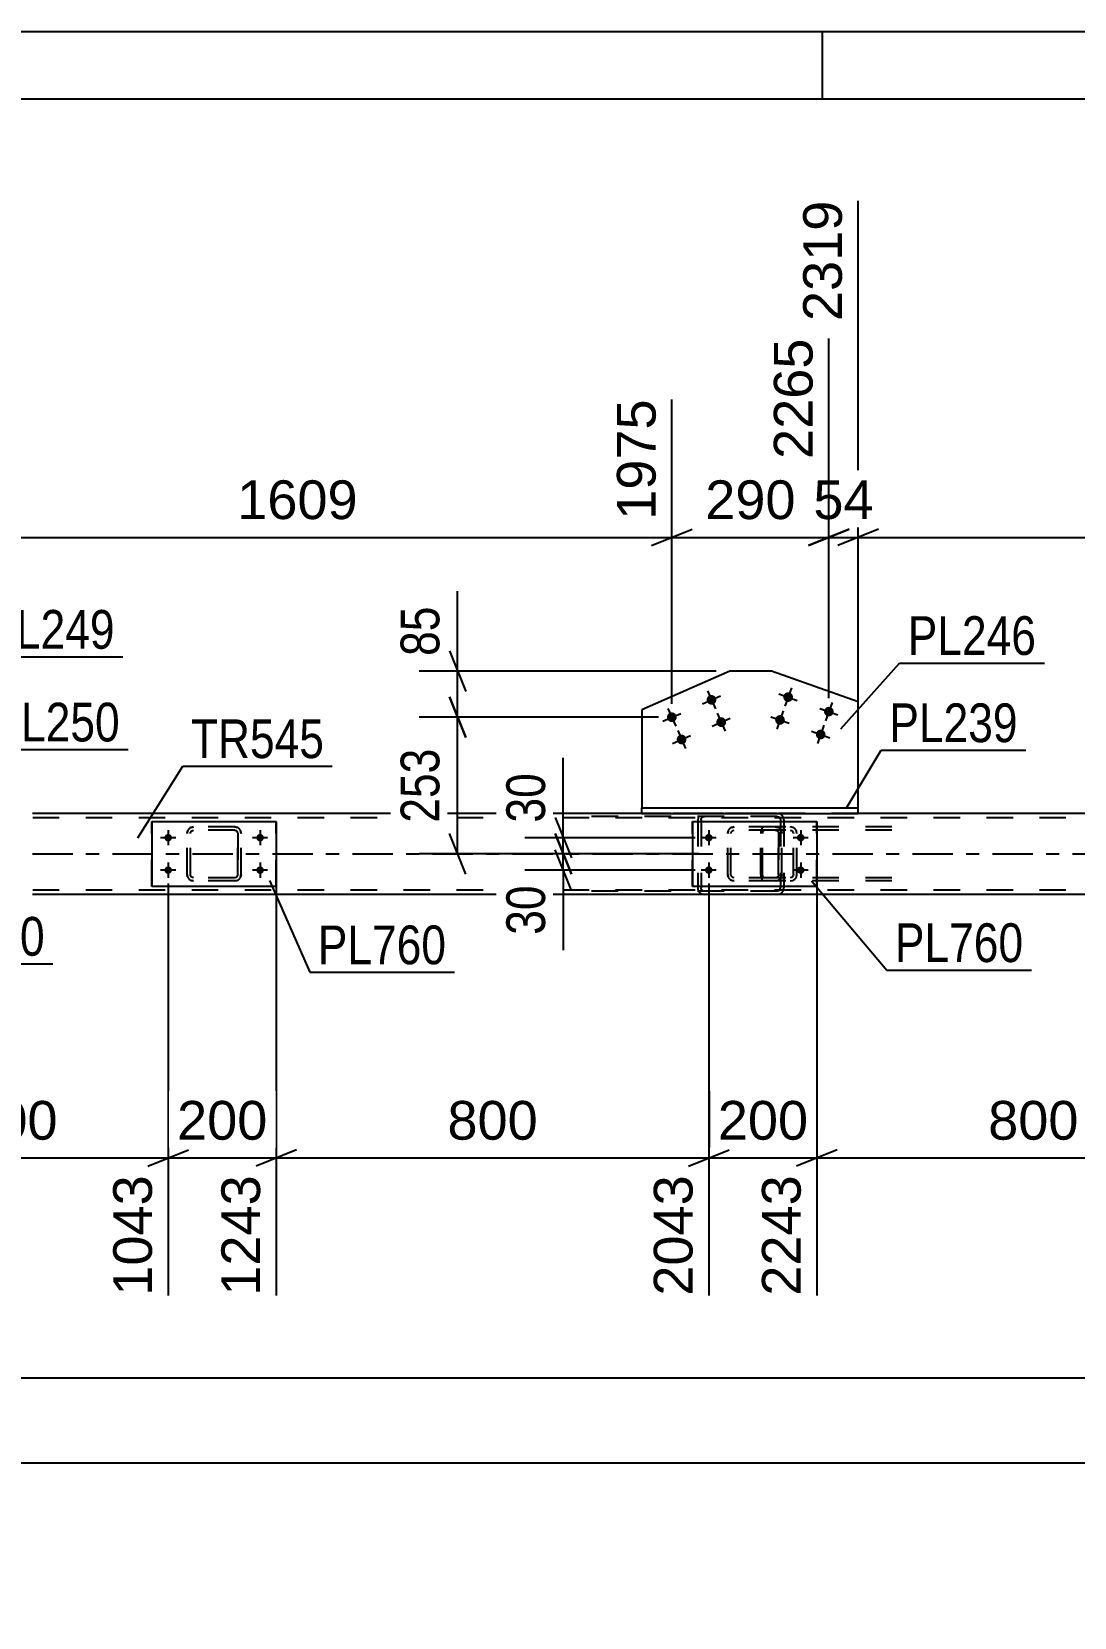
# Model space of a CAD drawing. Header units: millimetres. Extents: x -112 to 729, y -410 to 184.
# Drawn here: x 40 to 117.2, y 67 to 184.3 of the extents above; entities that cross this region are included whole.
import ezdxf

# ---------------------------------------------------------------- set-up
doc = ezdxf.new("R2010")
doc.units = ezdxf.units.MM
doc.linetypes.add('DXK_LINE_DOT2', pattern=[3.9198, 1.9599, -1.9599])
doc.linetypes.add('DXK_LINE_DOT3', pattern=[5.9187, 2.979, -0.9799, 0.9799, -0.9799])
doc.styles.add('Arial', font='ARIAL.TTF', dxfattribs={"height": 0.2})
doc.styles.add('Arial Narrow', font='ARIALN.TTF', dxfattribs={"height": 0.2})

# ---------------------------------------------------------------- blocks, each defined once
blk = doc.blocks.new('Unknown-318931512-1115')
at = {"color": 5, "linetype": 'Continuous'}
for p, q in [((728.54, 184.29), (-112.46, 184.29)), ((98.54, 179.29), (98.54, 184.29)), ((723.54, 179.29), (-107.46, 179.29))]:
    blk.add_line(p, q, dxfattribs=at)
blk = doc.blocks.new('Part-318931512-1254 - 1230')
at = {"color": 2, "linetype": 'Continuous'}
for p, q in [((48.93, 125.86), (48.93, 121.06)), ((48.93, 125.86), (58.13, 125.86)), ((58.13, 125.86), (58.13, 121.06)), ((58.13, 121.06), (48.93, 121.06))]:
    blk.add_line(p, q, dxfattribs=at)
at = {"color": 7, "linetype": 'DXK_LINE_DOT2'}
for p, q in [((48.93, 121.06), (48.93, 125.86)), ((58.13, 121.06), (58.13, 125.86))]:
    blk.add_line(p, q, dxfattribs=at)
blk = doc.blocks.new('Part-318931512-1238 - 1230')
at = {"color": 7, "linetype": 'DXK_LINE_DOT2'}
for p, q in [((51.53, 124.98), (51.57, 125.16)), ((51.57, 125.16), (51.53, 124.98)), ((51.53, 121.94), (51.53, 124.98)), ((51.53, 121.94), (51.53, 124.98)), ((51.77, 124.98), (51.79, 125.07)), ((51.77, 121.94), (51.77, 124.98)), ((51.77, 121.94), (51.77, 124.98)), ((51.79, 125.07), (51.84, 125.15)), ((51.83, 125.42), (52.01, 125.46)), ((52.01, 125.46), (51.83, 125.42)), ((51.84, 125.15), (51.92, 125.2)), ((51.92, 125.2), (52.01, 125.22)), ((55.05, 125.46), (52.01, 125.46)), ((55.05, 125.22), (52.01, 125.22)), ((55.05, 125.46), (55.23, 125.42)), ((55.23, 125.42), (55.05, 125.46)), ((55.05, 125.22), (55.14, 125.2)), ((55.14, 125.2), (55.22, 125.15)), ((55.22, 125.15), (55.27, 125.07)), ((55.27, 125.07), (55.29, 124.98)), ((55.29, 121.94), (55.29, 124.98)), ((55.29, 124.98), (55.29, 121.94)), ((55.49, 125.16), (55.53, 124.98)), ((55.53, 124.98), (55.49, 125.16)), ((55.53, 121.94), (55.53, 124.98)), ((55.53, 121.94), (55.53, 124.98)), ((51.57, 121.76), (51.53, 121.94)), ((51.53, 121.94), (51.57, 121.76)), ((51.79, 121.85), (51.77, 121.94)), ((51.84, 121.77), (51.79, 121.85)), ((52.01, 121.46), (51.83, 121.5)), ((51.83, 121.5), (52.01, 121.46)), ((51.92, 121.72), (51.84, 121.77)), ((52.01, 121.7), (51.92, 121.72)), ((55.05, 121.7), (52.01, 121.7)), ((55.05, 121.46), (52.01, 121.46)), ((55.14, 121.72), (55.05, 121.7)), ((55.23, 121.5), (55.05, 121.46)), ((55.05, 121.46), (55.23, 121.5)), ((55.22, 121.77), (55.14, 121.72)), ((55.27, 121.85), (55.22, 121.77)), ((55.29, 121.94), (55.27, 121.85)), ((55.53, 121.94), (55.49, 121.76)), ((55.49, 121.76), (55.53, 121.94))]:
    blk.add_line(p, q, dxfattribs=at)
at = {"color": 7, "linetype": 'DXK_LINE_DOT3'}
blk.add_line((53.53, 123.46), (53.53, 123.46), dxfattribs=at)
at = {"color": 7, "linetype": 'DXK_LINE_DOT2'}
for centre, start, end in [((52.01, 124.98), 112.5, 157.5), ((52.01, 124.98), 112.5, 157.5), ((55.05, 124.98), 22.5, 67.5), ((55.05, 124.98), 22.5, 67.5), ((52.01, 121.94), 202.5, 247.5), ((52.01, 121.94), 202.5, 247.5), ((55.05, 121.94), 292.5, 337.5), ((55.05, 121.94), 292.5, 337.5)]:
    blk.add_arc(centre, 0.48, start, end, dxfattribs=at)
blk = doc.blocks.new('Bolt-318931512-1378 - 1230')
at = {"linetype": 'Continuous'}
for points in [[(90.46, 134.53), (90.39, 134.5), (90.32, 134.5), (90.24, 134.51), (90.17, 134.53), (90.1, 134.57), (90.05, 134.62), (90.01, 134.68), (89.98, 134.75), (89.96, 134.82), (89.96, 134.9), (89.98, 134.97), (90.01, 135.04), (90.05, 135.1), (90.11, 135.15), (90.18, 135.19), (90.25, 135.21), (90.32, 135.22), (90.4, 135.21), (90.47, 135.18), (90.53, 135.15), (90.59, 135.1), (90.63, 135.03), (90.66, 134.97), (90.68, 134.89), (90.68, 134.82), (90.66, 134.74), (90.63, 134.67), (90.58, 134.61), (90.53, 134.56)], [(87.53, 133.24), (87.46, 133.22), (87.39, 133.21), (87.31, 133.22), (87.24, 133.25), (87.17, 133.28), (87.12, 133.33), (87.08, 133.4), (87.05, 133.46), (87.03, 133.54), (87.03, 133.61), (87.05, 133.69), (87.08, 133.76), (87.12, 133.82), (87.18, 133.87), (87.25, 133.9), (87.32, 133.93), (87.39, 133.93), (87.47, 133.92), (87.54, 133.9), (87.6, 133.86), (87.66, 133.81), (87.7, 133.75), (87.73, 133.68), (87.75, 133.61), (87.75, 133.53), (87.73, 133.46), (87.7, 133.39), (87.65, 133.33), (87.6, 133.28)], [(91.19, 132.88), (91.11, 132.86), (91.04, 132.85), (90.96, 132.86), (90.89, 132.88), (90.83, 132.92), (90.77, 132.97), (90.73, 133.03), (90.7, 133.1), (90.68, 133.18), (90.68, 133.25), (90.7, 133.32), (90.73, 133.39), (90.78, 133.45), (90.83, 133.5), (90.9, 133.54), (90.97, 133.56), (91.05, 133.57), (91.12, 133.56), (91.19, 133.54), (91.26, 133.5), (91.31, 133.45), (91.36, 133.39), (91.39, 133.32), (91.4, 133.24), (91.4, 133.17), (91.38, 133.09), (91.35, 133.03), (91.31, 132.97), (91.25, 132.92)], [(88.25, 131.59), (88.18, 131.57), (88.11, 131.56), (88.03, 131.57), (87.96, 131.6), (87.9, 131.64), (87.84, 131.69), (87.8, 131.75), (87.77, 131.82), (87.75, 131.89), (87.75, 131.97), (87.77, 132.04), (87.8, 132.11), (87.85, 132.17), (87.9, 132.22), (87.97, 132.25), (88.04, 132.28), (88.12, 132.28), (88.19, 132.28), (88.26, 132.25), (88.33, 132.21), (88.38, 132.16), (88.43, 132.1), (88.46, 132.03), (88.47, 131.96), (88.47, 131.88), (88.45, 131.81), (88.42, 131.74), (88.38, 131.68), (88.32, 131.63)]]:
    blk.add_hatch(color=1, dxfattribs=at).paths.add_polyline_path(points)
at = {"color": 1, "linetype": 'Continuous'}
for p, q in [((89.66, 134.57), (90.98, 135.15)), ((90.03, 135.52), (90.61, 134.2)), ((86.73, 133.28), (88.05, 133.86)), ((87.1, 134.23), (87.68, 132.91)), ((90.75, 133.87), (91.33, 132.55)), ((87.82, 132.58), (88.4, 131.26)), ((90.38, 132.92), (91.7, 133.5)), ((87.45, 131.63), (88.77, 132.21))]:
    blk.add_line(p, q, dxfattribs=at)
blk = doc.blocks.new('Bolt-318931512-1382 - 1230')
at = {"linetype": 'Continuous'}
for points in [[(90.12, 124.38, -1), (90.12, 124.94, -1)], [(96.92, 124.38, -1), (96.92, 124.94, -1)], [(90.12, 121.98, -1), (90.12, 122.54, -1)], [(96.92, 121.98, -1), (96.92, 122.54, -1)]]:
    blk.add_hatch(color=1, dxfattribs=at).paths.add_polyline_path(points)
at = {"color": 1, "linetype": 'Continuous'}
for p, q in [((90.68, 124.66), (89.56, 124.66)), ((90.12, 125.22), (90.12, 124.1)), ((97.48, 124.66), (96.36, 124.66)), ((96.92, 125.22), (96.92, 124.1)), ((90.68, 122.26), (89.56, 122.26)), ((90.12, 122.82), (90.12, 121.7)), ((97.48, 122.26), (96.36, 122.26)), ((96.92, 122.82), (96.92, 121.7))]:
    blk.add_line(p, q, dxfattribs=at)
blk = doc.blocks.new('Part-318931512-1333 - 1230')
at = {"color": 2, "linetype": 'Continuous'}
for p, q in [((85.18, 126.46), (85.18, 126.86)), ((85.18, 126.86), (101.17, 126.86)), ((101.17, 126.46), (101.17, 126.86)), ((85.18, 126.46), (101.17, 126.46))]:
    blk.add_line(p, q, dxfattribs=at)
blk = doc.blocks.new('Part-318931512-1273 - 1230')
at = {"color": 7, "linetype": 'DXK_LINE_DOT2'}
for p, q in [((93.98, 125.16), (93.96, 124.98)), ((93.96, 121.94), (93.96, 124.98)), ((94.04, 125.32), (93.98, 125.16)), ((94.13, 125.42), (94.04, 125.32)), ((94.1, 124.98), (94.11, 125.07)), ((94.1, 121.94), (94.1, 124.98)), ((94.11, 125.07), (94.13, 125.15)), ((94.23, 125.46), (94.13, 125.42)), ((94.13, 125.15), (94.18, 125.2)), ((94.18, 125.2), (94.23, 125.22)), ((103.67, 125.46), (94.23, 125.46)), ((103.67, 125.22), (94.23, 125.22)), ((95.68, 125.22), (95.68, 125.46)), ((96.33, 125.42), (96.14, 125.46)), ((96.14, 125.22), (96.24, 125.2)), ((96.24, 125.2), (96.32, 125.15)), ((96.32, 125.15), (96.37, 125.07)), ((96.37, 125.07), (96.39, 124.98)), ((96.39, 121.94), (96.39, 124.98)), ((96.64, 124.98), (96.61, 125.16)), ((96.64, 121.94), (96.64, 124.98)), ((93.96, 121.94), (93.98, 121.76)), ((93.98, 121.76), (94.04, 121.6)), ((94.04, 121.6), (94.13, 121.5)), ((94.11, 121.85), (94.1, 121.94)), ((94.13, 121.77), (94.11, 121.85)), ((94.18, 121.72), (94.13, 121.77)), ((94.13, 121.5), (94.23, 121.46)), ((94.23, 121.7), (94.18, 121.72)), ((103.67, 121.7), (94.23, 121.7)), ((103.67, 121.46), (94.23, 121.46)), ((95.68, 121.46), (95.68, 121.7)), ((96.24, 121.72), (96.14, 121.7)), ((96.14, 121.46), (96.33, 121.5)), ((96.32, 121.77), (96.24, 121.72)), ((96.37, 121.85), (96.32, 121.77)), ((96.39, 121.94), (96.37, 121.85)), ((96.61, 121.76), (96.64, 121.94))]:
    blk.add_line(p, q, dxfattribs=at)
for centre, start, end in [((96.16, 124.96), 23.9269, 68.8783), ((96.16, 121.96), 291.1217, 336.0731)]:
    blk.add_arc(centre, 0.493, start, end, dxfattribs=at)
blk = doc.blocks.new('Bolt-318931512-1347 - 1230')
at = {"linetype": 'Continuous'}
for points in [[(50.13, 124.38, -1), (50.13, 124.94, -1)], [(56.93, 124.38, -1), (56.93, 124.94, -1)], [(50.13, 121.98, -1), (50.13, 122.54, -1)], [(56.93, 121.98, -1), (56.93, 122.54, -1)]]:
    blk.add_hatch(color=1, dxfattribs=at).paths.add_polyline_path(points)
at = {"color": 1, "linetype": 'Continuous'}
for p, q in [((50.69, 124.66), (49.57, 124.66)), ((50.13, 125.22), (50.13, 124.1)), ((57.49, 124.66), (56.37, 124.66)), ((56.93, 125.22), (56.93, 124.1)), ((50.69, 122.26), (49.57, 122.26)), ((50.13, 122.82), (50.13, 121.7)), ((57.49, 122.26), (56.37, 122.26)), ((56.93, 122.82), (56.93, 121.7))]:
    blk.add_line(p, q, dxfattribs=at)
blk = doc.blocks.new('Part-318931512-1310 - 1230')
at = {"color": 2, "linetype": 'Continuous'}
for p, q in [((85.18, 126.46), (40.09, 126.46)), ((170.78, 126.46), (101.17, 126.46)), ((626.12, 120.46), (40.09, 120.46))]:
    blk.add_line(p, q, dxfattribs=at)
at = {"color": 7, "linetype": 'DXK_LINE_DOT2'}
for p, q in [((626.12, 126.14), (40.09, 126.14)), ((101.17, 126.46), (85.18, 126.46)), ((626.12, 120.78), (40.09, 120.78))]:
    blk.add_line(p, q, dxfattribs=at)
at = {"color": 7, "linetype": 'DXK_LINE_DOT3'}
blk.add_line((40.09, 123.46), (626.12, 123.46), dxfattribs=at)
blk = doc.blocks.new('Bolt-318931512-1346 - 1230')
at = {"linetype": 'Continuous'}
for points in [[(96.33, 134.94, -1), (95.65, 135.18, -1)], [(95.73, 133.25, -1), (95.05, 133.49, -1)], [(99.34, 133.87, -1), (98.67, 134.11, -1)], [(98.74, 132.18, -1), (98.06, 132.42, -1)]]:
    blk.add_hatch(color=1, dxfattribs=at).paths.add_polyline_path(points)
at = {"color": 1, "linetype": 'Continuous'}
for p, q in [((95.31, 135.3), (96.67, 134.82)), ((96.23, 135.74), (95.75, 134.38)), ((95.63, 134.04), (95.15, 132.69)), ((98.33, 134.23), (99.68, 133.75)), ((99.25, 134.67), (98.76, 133.31)), ((94.71, 133.61), (96.07, 133.13)), ((98.64, 132.98), (98.16, 131.62)), ((97.72, 132.54), (99.08, 132.06))]:
    blk.add_line(p, q, dxfattribs=at)
blk = doc.blocks.new('Part-318931512-1424 - 1230')
at = {"color": 2, "linetype": 'Continuous'}
for p, q in [((91.68, 136.98), (85.18, 134.13)), ((94.76, 136.98), (91.68, 136.98)), ((101.17, 134.71), (94.76, 136.98)), ((85.18, 134.13), (85.18, 126.86)), ((101.17, 126.86), (101.17, 134.71))]:
    blk.add_line(p, q, dxfattribs=at)
at = {"color": 7, "linetype": 'DXK_LINE_DOT2'}
blk.add_line((85.18, 126.86), (101.17, 126.86), dxfattribs=at)
blk = doc.blocks.new('Part-318931512-1493 - 1230')
at = {"color": 7, "linetype": 'DXK_LINE_DOT2'}
for p, q in [((95.17, 126.46), (81.27, 126.46)), ((95.17, 126.22), (81.27, 126.22)), ((89.33, 126.14), (89.3, 125.98)), ((89.3, 125.98), (89.3, 120.94)), ((89.34, 126.16), (89.33, 126.14)), ((89.55, 125.98), (89.57, 126.07)), ((89.55, 125.98), (89.55, 120.94)), ((89.57, 126.07), (89.63, 126.15)), ((89.81, 126.46), (89.61, 126.42)), ((89.63, 126.15), (89.71, 126.2)), ((89.71, 126.2), (89.81, 126.22)), ((95.37, 126.42), (95.17, 126.46)), ((95.17, 126.22), (95.27, 126.2)), ((95.27, 126.2), (95.35, 126.15)), ((95.35, 126.15), (95.41, 126.07)), ((95.41, 126.07), (95.43, 125.98)), ((95.43, 125.98), (95.43, 120.94)), ((95.65, 126.14), (95.64, 126.16)), ((95.68, 125.98), (95.65, 126.14)), ((95.68, 125.98), (95.68, 120.94)), ((89.3, 120.94), (89.32, 120.85)), ((89.32, 120.85), (89.34, 120.76)), ((89.57, 120.87), (89.55, 120.94)), ((89.57, 120.85), (89.57, 120.87)), ((89.63, 120.77), (89.57, 120.85)), ((95.41, 120.85), (95.35, 120.77)), ((95.41, 120.87), (95.43, 120.94)), ((95.41, 120.85), (95.41, 120.87)), ((95.64, 120.76), (95.66, 120.85)), ((95.66, 120.85), (95.68, 120.94)), ((95.17, 120.7), (81.27, 120.7)), ((95.17, 120.46), (81.27, 120.46)), ((89.61, 120.5), (89.81, 120.46)), ((89.71, 120.72), (89.63, 120.77)), ((89.81, 120.7), (89.71, 120.72)), ((95.27, 120.72), (95.17, 120.7)), ((95.17, 120.46), (95.37, 120.5)), ((95.35, 120.77), (95.27, 120.72))]:
    blk.add_line(p, q, dxfattribs=at)
for centre, start, end in [((95.19, 125.96), 24.32, 69.2417), ((89.79, 120.96), 204.32, 249.2417), ((95.19, 120.96), 290.7583, 335.68)]:
    blk.add_arc(centre, 0.496, start, end, dxfattribs=at)
blk = doc.blocks.new('Part-318931512-1543 - 1230')
at = {"color": 7, "linetype": 'DXK_LINE_DOT2'}
for p, q in [((91.52, 124.98), (91.56, 125.16)), ((91.56, 125.16), (91.52, 124.98)), ((91.52, 121.94), (91.52, 124.98)), ((91.52, 121.94), (91.52, 124.98)), ((91.76, 124.98), (91.78, 125.07)), ((91.76, 121.94), (91.76, 124.98)), ((91.76, 121.94), (91.76, 124.98)), ((91.78, 125.07), (91.84, 125.15)), ((91.82, 125.42), (92, 125.46)), ((92, 125.46), (91.82, 125.42)), ((91.84, 125.15), (91.91, 125.2)), ((91.91, 125.2), (92, 125.22)), ((95.04, 125.46), (92, 125.46)), ((95.04, 125.22), (92, 125.22)), ((95.04, 125.46), (95.23, 125.42)), ((95.23, 125.42), (95.04, 125.46)), ((95.04, 125.22), (95.14, 125.2)), ((95.14, 125.2), (95.21, 125.15)), ((95.21, 125.15), (95.27, 125.07)), ((95.27, 125.07), (95.28, 124.98)), ((95.28, 121.94), (95.28, 124.98)), ((95.28, 124.98), (95.28, 121.94)), ((95.49, 125.16), (95.52, 124.98)), ((95.52, 124.98), (95.49, 125.16)), ((95.52, 121.94), (95.52, 124.98)), ((95.52, 121.94), (95.52, 124.98)), ((91.56, 121.76), (91.52, 121.94)), ((91.52, 121.94), (91.56, 121.76)), ((91.78, 121.85), (91.76, 121.94)), ((91.84, 121.77), (91.78, 121.85)), ((92, 121.46), (91.82, 121.5)), ((91.82, 121.5), (92, 121.46)), ((91.91, 121.72), (91.84, 121.77)), ((92, 121.7), (91.91, 121.72)), ((95.04, 121.7), (92, 121.7)), ((95.04, 121.46), (92, 121.46)), ((95.14, 121.72), (95.04, 121.7)), ((95.23, 121.5), (95.04, 121.46)), ((95.04, 121.46), (95.23, 121.5)), ((95.21, 121.77), (95.14, 121.72)), ((95.27, 121.85), (95.21, 121.77)), ((95.28, 121.94), (95.27, 121.85)), ((95.52, 121.94), (95.49, 121.76)), ((95.49, 121.76), (95.52, 121.94))]:
    blk.add_line(p, q, dxfattribs=at)
at = {"color": 7, "linetype": 'DXK_LINE_DOT3'}
blk.add_line((93.52, 123.46), (93.52, 123.46), dxfattribs=at)
at = {"color": 7, "linetype": 'DXK_LINE_DOT2'}
for centre, start, end in [((92, 124.98), 112.5, 157.5), ((92, 124.98), 112.5, 157.5), ((95.04, 124.98), 22.5, 67.5), ((95.04, 124.98), 22.5, 67.5), ((92, 121.94), 202.5, 247.5), ((92, 121.94), 202.5, 247.5), ((95.04, 121.94), 292.5, 337.5), ((95.04, 121.94), 292.5, 337.5)]:
    blk.add_arc(centre, 0.48, start, end, dxfattribs=at)
blk = doc.blocks.new('Part-318931512-1548 - 1230')
at = {"color": 2, "linetype": 'Continuous'}
for p, q in [((88.92, 125.86), (88.92, 121.06)), ((88.92, 125.86), (98.12, 125.86)), ((98.12, 125.86), (98.12, 121.06)), ((98.12, 121.06), (88.92, 121.06))]:
    blk.add_line(p, q, dxfattribs=at)
at = {"color": 7, "linetype": 'DXK_LINE_DOT2'}
for p, q in [((88.92, 121.06), (88.92, 125.86)), ((98.12, 121.06), (98.12, 125.86))]:
    blk.add_line(p, q, dxfattribs=at)
blk = doc.blocks.new('StraightDimension-318931512-8499 - 2534')
at = {"color": 7, "linetype": 'Continuous'}
for p, q in [((0.71, 18.24), (0.71, 68.95)), ((40.19, 17.62), (40.19, 65.3)), ((2.21, 55.7), (-0.79, 54.5)), ((38.69, 54.5), (41.69, 55.7)), ((0.71, 55.1), (40.19, 55.1))]:
    blk.add_line(p, q, dxfattribs=at)
at = {"color": 0}
blk.add_wipeout([(25.5, 55.85), (25.5, 60.05), (15.4, 60.05), (15.4, 55.85)], dxfattribs=at)
at = {"color": 3, "style": 'Arial'}
blk.add_text('1000', height=2.865, dxfattribs=at).set_placement((16, 56.45))
at = {"color": 0, "linetype": 'Continuous'}
blk.add_wipeout([(39.59, 65.9), (35.39, 65.9), (35.39, 55.8), (39.59, 55.8)], dxfattribs=at)
at = {"color": 3, "linetype": 'Continuous', "style": 'Arial'}
blk.add_text('1078', height=2.865, rotation=90.0002, dxfattribs=at).set_placement((38.99, 56.4))
blk = doc.blocks.new('StraightDimension-318931512-13751 - 1230')
at = {"color": 7, "linetype": 'Continuous'}
for p, q in [((70.94, 135.07), (72.14, 132.07)), ((86.39, 133.57), (68.69, 133.57)), ((71.54, 123.46), (71.54, 133.57)), ((72.14, 121.96), (70.94, 124.96)), ((89.41, 123.46), (68.69, 123.46))]:
    blk.add_line(p, q, dxfattribs=at)
at = {"color": 0}
blk.add_wipeout([(70.79, 131.86), (66.59, 131.86), (66.59, 125.17), (70.79, 125.17)], dxfattribs=at)
at = {"color": 3, "style": 'Arial Narrow'}
blk.add_text('253', height=2.863, rotation=90.0002, dxfattribs=at).set_placement((70.19, 125.77))
blk = doc.blocks.new('StraightDimension-318931512-7017 - 1230')
at = {"color": 7, "linetype": 'Continuous'}
for p, q in [((98.12, 121.26), (98.12, 90.78)), ((130.12, 121.26), (130.12, 90.78)), ((99.62, 101.57), (96.62, 100.37)), ((98.12, 100.97), (130.12, 100.97)), ((128.62, 100.37), (131.62, 101.57))]:
    blk.add_line(p, q, dxfattribs=at)
at = {"color": 0}
blk.add_wipeout([(118.06, 101.72), (118.06, 105.92), (110.19, 105.92), (110.19, 101.72)], dxfattribs=at)
at = {"color": 3, "style": 'Arial'}
blk.add_text('800', height=2.865, dxfattribs=at).set_placement((110.79, 102.32))
at = {"color": 0, "linetype": 'Continuous'}
blk.add_wipeout([(129.52, 100.27), (125.32, 100.27), (125.32, 90.18), (129.52, 90.18)], dxfattribs=at)
at = {"color": 3, "linetype": 'Continuous', "style": 'Arial'}
blk.add_text('3043', height=2.865, rotation=90.0002, dxfattribs=at).set_placement((128.92, 90.78))
blk = doc.blocks.new('StraightDimension-318931512-7021 - 1230')
at = {"color": 7, "linetype": 'Continuous'}
for p, q in [((50.13, 121.26), (50.13, 90.78)), ((27.08, 120.06), (27.08, 88.5)), ((28.58, 101.57), (25.58, 100.37)), ((27.08, 100.97), (50.13, 100.97)), ((48.63, 100.37), (51.63, 101.57))]:
    blk.add_line(p, q, dxfattribs=at)
at = {"color": 0}
blk.add_wipeout([(42.54, 101.72), (42.54, 105.92), (34.67, 105.92), (34.67, 101.72)], dxfattribs=at)
at = {"color": 3, "style": 'Arial'}
blk.add_text('800', height=2.865, dxfattribs=at).set_placement((35.27, 102.32))
at = {"color": 0, "linetype": 'Continuous'}
blk.add_wipeout([(49.53, 100.27), (45.33, 100.27), (45.33, 90.18), (49.53, 90.18)], dxfattribs=at)
at = {"color": 3, "linetype": 'Continuous', "style": 'Arial'}
blk.add_text('1043', height=2.865, rotation=90.0002, dxfattribs=at).set_placement((48.93, 90.78))
blk = doc.blocks.new('StraightDimension-318931512-1823 - 1230')
at = {"color": 7, "linetype": 'Continuous'}
blk.add_line((16.56, 78.41), (658.86, 78.41), dxfattribs=at)
blk = doc.blocks.new('StraightDimension-318931512-1845 - 1230')
at = {"color": 7, "linetype": 'Continuous'}
blk.add_line((17.36, 84.69), (658.06, 84.69), dxfattribs=at)
blk = doc.blocks.new('StraightDimension-318931512-7018 - 1230')
at = {"color": 7, "linetype": 'Continuous'}
for p, q in [((90.12, 121.26), (90.12, 90.78)), ((98.12, 121.26), (98.12, 90.78)), ((88.62, 100.37), (91.62, 101.57)), ((90.12, 100.97), (98.12, 100.97)), ((99.62, 101.57), (96.62, 100.37))]:
    blk.add_line(p, q, dxfattribs=at)
at = {"color": 0}
blk.add_wipeout([(98.06, 101.72), (98.06, 105.92), (90.19, 105.92), (90.19, 101.72)], dxfattribs=at)
at = {"color": 0, "linetype": 'Continuous'}
blk.add_wipeout([(97.52, 100.27), (93.32, 100.27), (93.32, 90.18), (97.52, 90.18)], dxfattribs=at)
at = {"color": 3, "style": 'Arial'}
blk.add_text('200', height=2.865, dxfattribs=at).set_placement((90.79, 102.32))
at = {"color": 3, "linetype": 'Continuous', "style": 'Arial'}
blk.add_text('2243', height=2.865, rotation=90.0002, dxfattribs=at).set_placement((96.92, 90.78))
blk = doc.blocks.new('StraightDimension-318931512-7019 - 1230')
at = {"color": 7, "linetype": 'Continuous'}
for p, q in [((58.13, 121.26), (58.13, 90.78)), ((90.12, 121.26), (90.12, 90.78)), ((59.63, 101.57), (56.63, 100.37)), ((58.13, 100.97), (90.12, 100.97)), ((88.62, 100.37), (91.62, 101.57))]:
    blk.add_line(p, q, dxfattribs=at)
at = {"color": 0}
blk.add_wipeout([(78.06, 101.72), (78.06, 105.92), (70.19, 105.92), (70.19, 101.72)], dxfattribs=at)
at = {"color": 3, "style": 'Arial'}
blk.add_text('800', height=2.865, dxfattribs=at).set_placement((70.79, 102.32))
at = {"color": 0, "linetype": 'Continuous'}
blk.add_wipeout([(89.52, 100.27), (85.32, 100.27), (85.32, 90.18), (89.52, 90.18)], dxfattribs=at)
at = {"color": 3, "linetype": 'Continuous', "style": 'Arial'}
blk.add_text('2043', height=2.865, rotation=90.0002, dxfattribs=at).set_placement((88.92, 90.78))
blk = doc.blocks.new('StraightDimension-318931512-7020 - 1230')
at = {"color": 7, "linetype": 'Continuous'}
for p, q in [((50.13, 121.26), (50.13, 90.78)), ((58.13, 121.26), (58.13, 90.78)), ((48.63, 100.37), (51.63, 101.57)), ((50.13, 100.97), (58.13, 100.97)), ((59.63, 101.57), (56.63, 100.37))]:
    blk.add_line(p, q, dxfattribs=at)
at = {"color": 0}
blk.add_wipeout([(58.07, 101.72), (58.07, 105.92), (50.19, 105.92), (50.19, 101.72)], dxfattribs=at)
at = {"color": 0, "linetype": 'Continuous'}
blk.add_wipeout([(57.53, 100.27), (53.33, 100.27), (53.33, 90.18), (57.53, 90.18)], dxfattribs=at)
at = {"color": 3, "style": 'Arial'}
blk.add_text('200', height=2.865, dxfattribs=at).set_placement((50.79, 102.32))
at = {"color": 3, "linetype": 'Continuous', "style": 'Arial'}
blk.add_text('1243', height=2.865, rotation=90.0002, dxfattribs=at).set_placement((56.93, 90.78))
blk = doc.blocks.new('StraightDimension-318931512-13366 - 1230')
at = {"color": 7, "linetype": 'Continuous'}
for p, q in [((79.36, 124.66), (79.36, 130.57)), ((79.36, 124.66), (79.36, 130.57)), ((78.76, 126.16), (79.96, 123.16)), ((89.12, 124.66), (76.51, 124.66)), ((79.96, 121.96), (78.76, 124.96)), ((79.36, 123.46), (79.36, 124.66)), ((89.12, 123.46), (76.51, 123.46))]:
    blk.add_line(p, q, dxfattribs=at)
at = {"color": 0}
blk.add_wipeout([(78.61, 130.04), (74.41, 130.04), (74.41, 125.18), (78.61, 125.18)], dxfattribs=at)
at = {"color": 3, "style": 'Arial Narrow'}
blk.add_text('30', height=2.863, rotation=90.0002, dxfattribs=at).set_placement((78.01, 125.78))
blk = doc.blocks.new('StraightDimension-318931512-13367 - 1230')
at = {"color": 7, "linetype": 'Continuous'}
for p, q in [((78.76, 124.96), (79.96, 121.96)), ((89.12, 123.46), (76.51, 123.46)), ((79.96, 120.76), (78.76, 123.76)), ((79.36, 122.26), (79.36, 123.46)), ((89.12, 122.26), (76.51, 122.26)), ((79.36, 122.26), (79.36, 116.35)), ((79.36, 122.26), (79.36, 116.35))]:
    blk.add_line(p, q, dxfattribs=at)
at = {"color": 0}
blk.add_wipeout([(78.61, 121.73), (74.41, 121.73), (74.41, 116.88), (78.61, 116.88)], dxfattribs=at)
at = {"color": 3, "style": 'Arial Narrow'}
blk.add_text('30', height=2.863, rotation=90.0002, dxfattribs=at).set_placement((78.01, 117.48))
blk = doc.blocks.new('StraightDimension-318931512-13564 - 1230')
at = {"color": 7, "linetype": 'Continuous'}
for p, q in [((101.17, 127.86), (101.17, 171.78)), ((172.94, 135.92), (172.94, 157.08)), ((102.67, 147.48), (99.67, 146.28)), ((101.17, 146.88), (172.94, 146.88)), ((171.44, 146.28), (174.44, 147.48))]:
    blk.add_line(p, q, dxfattribs=at)
at = {"color": 0}
blk.add_wipeout([(142.1, 147.63), (142.1, 151.83), (132.01, 151.83), (132.01, 147.63)], dxfattribs=at)
at = {"color": 3, "style": 'Arial'}
blk.add_text('1794', height=2.865, dxfattribs=at).set_placement((132.61, 148.23))
at = {"color": 0, "linetype": 'Continuous'}
blk.add_wipeout([(172.34, 157.68), (168.14, 157.68), (168.14, 147.58), (172.34, 147.58)], dxfattribs=at)
at = {"color": 3, "linetype": 'Continuous', "style": 'Arial'}
blk.add_text('4113', height=2.865, rotation=90.0002, dxfattribs=at).set_placement((171.74, 148.18))
blk = doc.blocks.new('StraightDimension-318931512-13565 - 1230')
at = {"color": 7, "linetype": 'Continuous'}
for p, q in [((101.17, 127.86), (101.17, 171.78)), ((99, 134.99), (99, 161.58)), ((97.5, 146.28), (100.5, 147.48)), ((99, 146.88), (101.17, 146.88)), ((102.67, 147.48), (99.67, 146.28))]:
    blk.add_line(p, q, dxfattribs=at)
at = {"color": 0, "linetype": 'Continuous'}
blk.add_wipeout([(100.57, 172.38), (96.37, 172.38), (96.37, 162.28), (100.57, 162.28)], dxfattribs=at)
at = {"color": 3, "linetype": 'Continuous', "style": 'Arial'}
blk.add_text('2319', height=2.865, rotation=90.0002, dxfattribs=at).set_placement((99.97, 162.88))
at = {"color": 0}
blk.add_wipeout([(102.91, 147.63), (102.91, 151.83), (97.26, 151.83), (97.26, 147.63)], dxfattribs=at)
at = {"color": 3, "style": 'Arial'}
blk.add_text('54', height=2.865, dxfattribs=at).set_placement((97.86, 148.23))
blk = doc.blocks.new('StraightDimension-318931512-13566 - 1230')
at = {"color": 7, "linetype": 'Continuous'}
for p, q in [((99, 134.99), (99, 161.58)), ((87.39, 134.57), (87.39, 157.08)), ((85.89, 146.28), (88.89, 147.48)), ((87.39, 146.88), (99, 146.88)), ((100.5, 147.48), (97.5, 146.28))]:
    blk.add_line(p, q, dxfattribs=at)
at = {"color": 0}
blk.add_wipeout([(97.13, 147.63), (97.13, 151.83), (89.26, 151.83), (89.26, 147.63)], dxfattribs=at)
at = {"color": 3, "style": 'Arial'}
blk.add_text('290', height=2.865, dxfattribs=at).set_placement((89.86, 148.23))
at = {"color": 0, "linetype": 'Continuous'}
blk.add_wipeout([(98.4, 162.18), (94.2, 162.18), (94.2, 152.08), (98.4, 152.08)], dxfattribs=at)
at = {"color": 3, "linetype": 'Continuous', "style": 'Arial'}
blk.add_text('2265', height=2.865, rotation=90.0002, dxfattribs=at).set_placement((97.8, 152.68))
blk = doc.blocks.new('StraightDimension-318931512-13567 - 1230')
at = {"color": 7, "linetype": 'Continuous'}
for p, q in [((87.39, 134.57), (87.39, 157.08)), ((31.99, 127.86), (31.99, 154.85)), ((33.49, 147.48), (30.49, 146.28)), ((31.99, 146.88), (87.39, 146.88)), ((85.89, 146.28), (88.89, 147.48))]:
    blk.add_line(p, q, dxfattribs=at)
at = {"color": 0}
blk.add_wipeout([(64.73, 147.63), (64.73, 151.83), (54.64, 151.83), (54.64, 147.63)], dxfattribs=at)
at = {"color": 3, "style": 'Arial'}
blk.add_text('1609', height=2.865, dxfattribs=at).set_placement((55.24, 148.23))
at = {"color": 0, "linetype": 'Continuous'}
blk.add_wipeout([(86.79, 157.68), (82.59, 157.68), (82.59, 147.58), (86.79, 147.58)], dxfattribs=at)
at = {"color": 3, "linetype": 'Continuous', "style": 'Arial'}
blk.add_text('1975', height=2.865, rotation=90.0002, dxfattribs=at).set_placement((86.19, 148.18))
blk = doc.blocks.new('StraightDimension-318931512-13750 - 1230')
at = {"color": 7, "linetype": 'Continuous'}
for p, q in [((71.54, 136.98), (71.54, 142.89)), ((71.54, 136.98), (71.54, 142.89)), ((70.94, 138.48), (72.14, 135.48)), ((90.68, 136.98), (68.69, 136.98)), ((71.54, 133.57), (71.54, 136.98)), ((72.14, 132.07), (70.94, 135.07)), ((86.39, 133.57), (68.69, 133.57))]:
    blk.add_line(p, q, dxfattribs=at)
at = {"color": 0}
blk.add_wipeout([(70.79, 142.37), (66.59, 142.37), (66.59, 137.51), (70.79, 137.51)], dxfattribs=at)
at = {"color": 3, "style": 'Arial Narrow'}
blk.add_text('85', height=2.863, rotation=90.0002, dxfattribs=at).set_placement((70.19, 138.11))
blk = doc.blocks.new('Mark-318931512-1249 - 1230')
at = {"color": 30, "linetype": 'Continuous'}
for p, q in [((57.63, 121.49), (60.6, 114.7)), ((60.6, 114.7), (71.31, 114.7))]:
    blk.add_line(p, q, dxfattribs=at)
at = {"color": 0}
blk.add_wipeout([(70.71, 115.3), (70.71, 118.3), (61.2, 118.3), (61.2, 115.3)], dxfattribs=at)
blk.add_wipeout([(70.71, 115.3), (70.71, 118.3), (61.2, 118.3), (61.2, 115.3)], dxfattribs=at)
at = {"color": 3, "style": 'Arial Narrow'}
blk.add_text('PL760', height=2.863, dxfattribs=at).set_placement((61.2, 115.3))
blk = doc.blocks.new('Mark-318931512-1306 - 1230')
at = {"color": 30, "linetype": 'Continuous'}
for p, q in [((47.89, 124.66), (51.21, 129.95)), ((51.21, 129.95), (62.27, 129.95))]:
    blk.add_line(p, q, dxfattribs=at)
at = {"color": 0}
blk.add_wipeout([(61.67, 130.55), (61.67, 133.55), (51.81, 133.55), (51.81, 130.55)], dxfattribs=at)
blk.add_wipeout([(61.67, 130.55), (61.67, 133.55), (51.81, 133.55), (51.81, 130.55)], dxfattribs=at)
at = {"color": 3, "style": 'Arial Narrow'}
blk.add_text('TR545', height=2.863, dxfattribs=at).set_placement((51.81, 130.55))
blk = doc.blocks.new('Mark-318931512-1329 - 1230')
at = {"color": 30, "linetype": 'Continuous'}
for p, q in [((100.29, 126.82), (102.88, 131.13)), ((102.88, 131.13), (113.58, 131.13))]:
    blk.add_line(p, q, dxfattribs=at)
at = {"color": 0}
blk.add_wipeout([(112.98, 131.73), (112.98, 134.73), (103.48, 134.73), (103.48, 131.73)], dxfattribs=at)
blk.add_wipeout([(112.98, 131.73), (112.98, 134.73), (103.48, 134.73), (103.48, 131.73)], dxfattribs=at)
at = {"color": 3, "style": 'Arial Narrow'}
blk.add_text('PL239', height=2.863, dxfattribs=at).set_placement((103.48, 131.73))
blk = doc.blocks.new('Mark-318931512-1291 - 1230')
at = {"color": 30, "linetype": 'Continuous'}
for p, q in [((25.78, 121.24), (30.91, 115.33)), ((30.91, 115.33), (41.61, 115.33))]:
    blk.add_line(p, q, dxfattribs=at)
at = {"color": 0}
blk.add_wipeout([(41.01, 115.93), (41.01, 118.93), (31.51, 118.93), (31.51, 115.93)], dxfattribs=at)
blk.add_wipeout([(41.01, 115.93), (41.01, 118.93), (31.51, 118.93), (31.51, 115.93)], dxfattribs=at)
at = {"color": 3, "style": 'Arial Narrow'}
blk.add_text('PL760', height=2.863, dxfattribs=at).set_placement((31.51, 115.93))
blk = doc.blocks.new('Mark-318931512-1420 - 1230')
at = {"color": 30, "linetype": 'Continuous'}
for p, q in [((99.89, 132.72), (104.24, 137.58)), ((104.24, 137.58), (114.95, 137.58))]:
    blk.add_line(p, q, dxfattribs=at)
at = {"color": 0}
blk.add_wipeout([(114.35, 138.18), (114.35, 141.18), (104.84, 141.18), (104.84, 138.18)], dxfattribs=at)
blk.add_wipeout([(114.35, 138.18), (114.35, 141.18), (104.84, 141.18), (104.84, 138.18)], dxfattribs=at)
at = {"color": 3, "style": 'Arial Narrow'}
blk.add_text('PL246', height=2.863, dxfattribs=at).set_placement((104.84, 138.18))
blk = doc.blocks.new('Mark-318931512-1462 - 1230')
at = {"color": 30, "linetype": 'Continuous'}
for p, q in [((31.61, 126.62), (36.46, 131.18)), ((36.46, 131.18), (47.17, 131.18))]:
    blk.add_line(p, q, dxfattribs=at)
at = {"color": 0}
blk.add_wipeout([(46.57, 131.78), (46.57, 134.78), (37.06, 134.78), (37.06, 131.78)], dxfattribs=at)
blk.add_wipeout([(46.57, 131.78), (46.57, 134.78), (37.06, 134.78), (37.06, 131.78)], dxfattribs=at)
at = {"color": 3, "style": 'Arial Narrow'}
blk.add_text('PL250', height=2.863, dxfattribs=at).set_placement((37.06, 131.78))
blk = doc.blocks.new('Mark-318931512-1477 - 1230')
at = {"color": 30, "linetype": 'Continuous'}
for p, q in [((31.4, 131.06), (36.08, 138.04)), ((36.08, 138.04), (46.78, 138.04))]:
    blk.add_line(p, q, dxfattribs=at)
at = {"color": 0}
blk.add_wipeout([(46.18, 138.64), (46.18, 141.64), (36.68, 141.64), (36.68, 138.64)], dxfattribs=at)
blk.add_wipeout([(46.18, 138.64), (46.18, 141.64), (36.68, 141.64), (36.68, 138.64)], dxfattribs=at)
at = {"color": 3, "style": 'Arial Narrow'}
blk.add_text('PL249', height=2.863, dxfattribs=at).set_placement((36.68, 138.64))
blk = doc.blocks.new('Mark-318931512-1544 - 1230')
at = {"color": 30, "linetype": 'Continuous'}
for p, q in [((97.72, 121.46), (103.29, 114.86)), ((103.29, 114.86), (113.99, 114.86))]:
    blk.add_line(p, q, dxfattribs=at)
at = {"color": 0}
blk.add_wipeout([(113.39, 115.46), (113.39, 118.46), (103.89, 118.46), (103.89, 115.46)], dxfattribs=at)
blk.add_wipeout([(113.39, 115.46), (113.39, 118.46), (103.89, 118.46), (103.89, 115.46)], dxfattribs=at)
at = {"color": 3, "style": 'Arial Narrow'}
blk.add_text('PL760', height=2.863, dxfattribs=at).set_placement((103.89, 115.46))

msp = doc.modelspace()

# ---------------------------------------------------------------- block references
for name in ['Unknown-318931512-1115', 'Part-318931512-1424 - 1230', 'Bolt-318931512-1378 - 1230', 'Bolt-318931512-1346 - 1230', 'Part-318931512-1333 - 1230', 'Part-318931512-1310 - 1230', 'Part-318931512-1254 - 1230', 'Part-318931512-1493 - 1230', 'Part-318931512-1548 - 1230', 'Bolt-318931512-1347 - 1230', 'Part-318931512-1238 - 1230', 'Bolt-318931512-1382 - 1230', 'Part-318931512-1543 - 1230', 'Part-318931512-1273 - 1230']:
    msp.add_blockref(name, (0, 0))

# ---------------------------------------------------------------- next in the draw order: block references
for name in ['StraightDimension-318931512-13564 - 1230', 'StraightDimension-318931512-13751 - 1230', 'StraightDimension-318931512-7021 - 1230', 'StraightDimension-318931512-7017 - 1230', 'StraightDimension-318931512-8499 - 2534']:
    msp.add_blockref(name, (0, 0))

# ---------------------------------------------------------------- next in the draw order: block references
for name in ['StraightDimension-318931512-13565 - 1230', 'StraightDimension-318931512-13366 - 1230', 'StraightDimension-318931512-1823 - 1230']:
    msp.add_blockref(name, (0, 0))

# ---------------------------------------------------------------- next in the draw order: block references
for name in ['StraightDimension-318931512-13566 - 1230', 'StraightDimension-318931512-1845 - 1230']:
    msp.add_blockref(name, (0, 0))

# ---------------------------------------------------------------- next in the draw order: block references
for name in ['StraightDimension-318931512-13567 - 1230', 'Mark-318931512-1329 - 1230', 'Mark-318931512-1291 - 1230', 'StraightDimension-318931512-7018 - 1230']:
    msp.add_blockref(name, (0, 0))

# ---------------------------------------------------------------- next in the draw order: block references
for name in ['StraightDimension-318931512-13750 - 1230', 'Mark-318931512-1420 - 1230', 'Mark-318931512-1462 - 1230', 'Mark-318931512-1306 - 1230', 'StraightDimension-318931512-7019 - 1230', 'Mark-318931512-1544 - 1230']:
    msp.add_blockref(name, (0, 0))

# ---------------------------------------------------------------- next in the draw order: block references
for name in ['Mark-318931512-1477 - 1230', 'StraightDimension-318931512-13367 - 1230', 'StraightDimension-318931512-7020 - 1230']:
    msp.add_blockref(name, (0, 0))

# ---------------------------------------------------------------- next in the draw order: block references
msp.add_blockref('Mark-318931512-1249 - 1230', (0, 0))

doc.saveas('drawing.dxf')
